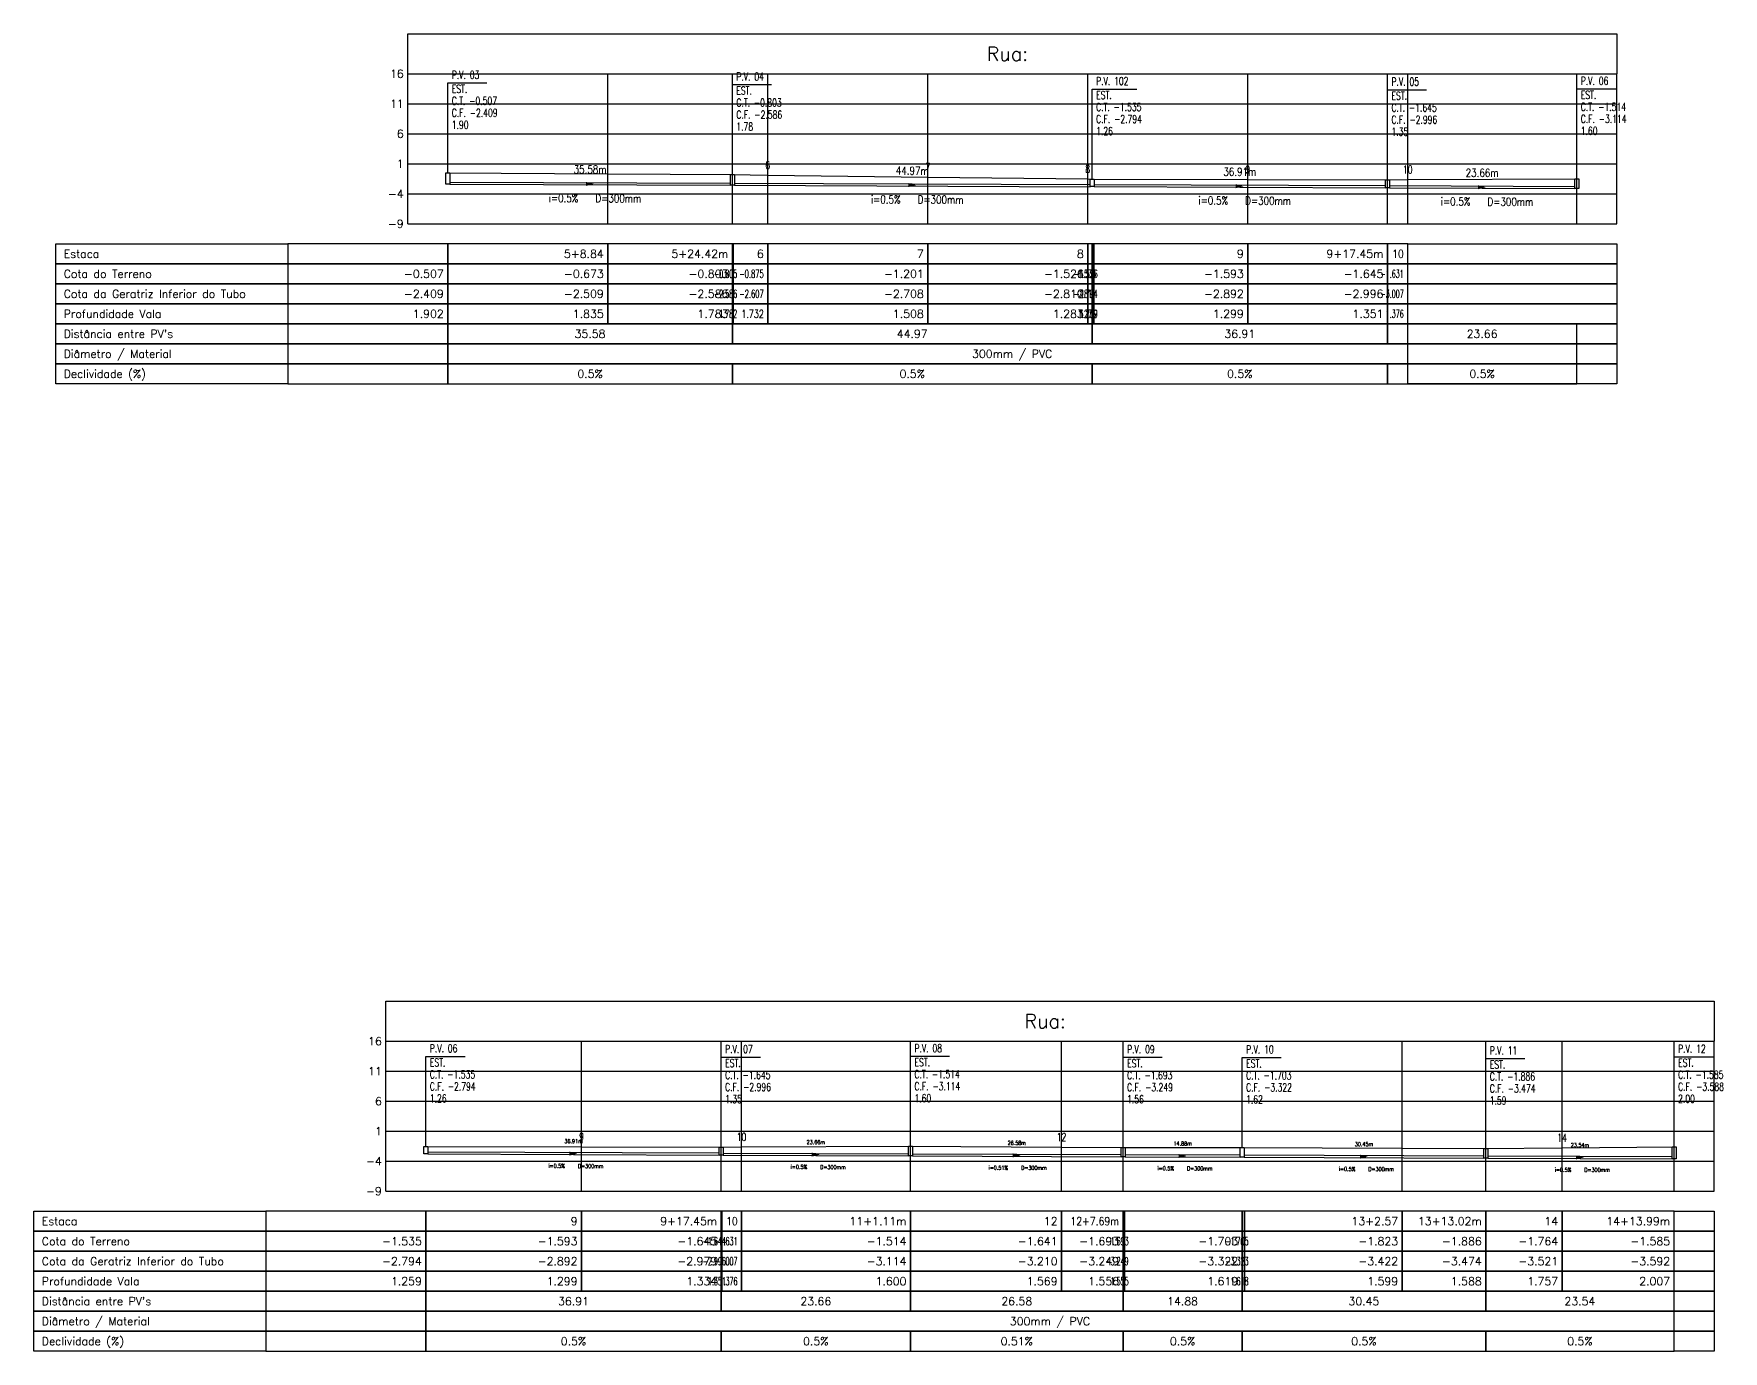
# Model space of a CAD drawing. Extents: x -44 to 14114764, y -20 to 289527804.
# Drawn here: x 359068.1 to 359279.3, y 7352870.8 to 7353035.4 of the extents above; entities that cross this region are included whole.
import ezdxf
from ezdxf.enums import TextEntityAlignment as Align

# ---------------------------------------------------------------- set-up
doc = ezdxf.new("R2010")
doc.units = 0
for name, color, linetype in [('PS_IND_COMPRIMENTO', 7, 'Continuous'), ('PS_IND_DIAMETRO', 7, 'Continuous'), ('PS_IND_FLUXO', 3, 'Continuous'), ('PS_IND_INCLINACAO', 7, 'Continuous'), ('PS_PERFIL_CAIXAS', 7, 'Continuous'), ('PS_PERFIL_COTA_LIN', 7, 'Continuous'), ('PS_PERFIL_COTA_TXT', 5, 'Continuous'), ('PS_PERFIL_GRADE', 8, 'Continuous'), ('PS_PERFIL_TERRENO', 3, 'Continuous'), ('PS_PERFIL_TITULOS', 5, 'Continuous'), ('PS_PERFIL_TUBO', 7, 'Continuous'), ('PS_PONTOS_IDENTIFICACAO_LIN', 7, 'Continuous'), ('PS_PONTOS_IDENTIFICACAO_TXT', 7, 'Continuous')]:
    doc.layers.add(name, color=color, linetype=linetype)
doc.styles.add('ROMANS', font='ROMANS.shx', dxfattribs={"height": 2})

# ---------------------------------------------------------------- blocks, each defined once
blk = doc.blocks.new('*U865')
at = {"layer": 'PS_PERFIL_GRADE', "linetype": 'Continuous'}
for p, q in [((0, 0), (0, 18.75)), ((0, 18.75), (151.11, 18.75)), ((25, 0), (25, 18.75)), ((40.58, 0), (40.58, 18.75)), ((40.58, 0), (40.58, 18.75)), ((45, 0), (45, 18.75)), ((65, 0), (65, 18.75)), ((85, 0), (85, 18.75)), ((105, 0), (105, 18.75)), ((122.45, 0), (122.45, 18.75)), ((122.45, 0), (122.45, 18.75)), ((125, 0), (125, 18.75)), ((146.11, 0), (146.11, 18.75)), ((151.11, 0), (151.11, 18.75)), ((0, 15), (151.11, 15)), ((0, 11.25), (151.11, 11.25)), ((0, 7.5), (151.11, 7.5)), ((0, 3.75), (151.11, 3.75)), ((0, 0), (151.11, 0))]:
    blk.add_line(p, q, dxfattribs=at)
blk.add_lwpolyline([(0, 18.75), (0, 23.75), (151.11, 23.75), (151.11, 18.75)], dxfattribs=at)
at = {"layer": 'PS_PERFIL_GRADE', "style": 'ROMANS'}
for s, p in [('16', (-0.5, 18.75)), ('11', (-0.5, 15)), ('6', (-0.5, 11.25)), ('1', (-0.5, 7.5)), ('-4', (-0.5, 3.75)), ('-9', (-0.5, 0))]:
    blk.add_text(s, height=1, dxfattribs=at).set_placement(p, align=Align.MIDDLE_RIGHT)
blk = doc.blocks.new('*U1165')
at = {"layer": 'PS_PERFIL_GRADE', "linetype": 'Continuous'}
for p, q in [((0, 0), (0, 18.75)), ((0, 18.75), (166.02, 18.75)), ((24.46, 0), (24.46, 18.75)), ((41.91, 0), (41.91, 18.75)), ((41.91, 0), (41.91, 18.75)), ((44.46, 0), (44.46, 18.75)), ((65.57, 0), (65.57, 18.75)), ((65.57, 0), (65.57, 18.75)), ((84.46, 0), (84.46, 18.75)), ((92.15, 0), (92.15, 18.75)), ((127.03, 0), (127.03, 18.75)), ((137.48, 0), (137.48, 18.75)), ((137.48, 0), (137.48, 18.75)), ((147.03, 0), (147.03, 18.75)), ((161.02, 0), (161.02, 18.75)), ((166.02, 0), (166.02, 18.75)), ((0, 15), (166.02, 15)), ((0, 11.25), (166.02, 11.25)), ((0, 7.5), (166.02, 7.5)), ((0, 3.75), (166.02, 3.75)), ((0, 0), (166.02, 0))]:
    blk.add_line(p, q, dxfattribs=at)
blk.add_lwpolyline([(0, 18.75), (0, 23.75), (166.02, 23.75), (166.02, 18.75)], dxfattribs=at)
at = {"layer": 'PS_PERFIL_GRADE', "style": 'ROMANS'}
for s, p in [('16', (-0.5, 18.75)), ('11', (-0.5, 15)), ('6', (-0.5, 11.25)), ('1', (-0.5, 7.5)), ('-4', (-0.5, 3.75)), ('-9', (-0.5, 0))]:
    blk.add_text(s, height=1, dxfattribs=at).set_placement(p, align=Align.MIDDLE_RIGHT)

msp = doc.modelspace()

# ---------------------------------------------------------------- linework, layer by layer
at = {"layer": 'PS_IND_FLUXO'}
for points in [[(359137.149, 7353016.68, 0.5, 0, 0), (359138.149, 7353016.676, 0, 0, 0)], [(359177.42, 7353016.529, 0.5, 0, 0), (359178.42, 7353016.525, 0, 0, 0)], [(359218.359, 7353016.388, 0.5, 0, 0), (359219.359, 7353016.384, 0, 0, 0)], [(359248.645, 7353016.262, 0.5, 0, 0), (359249.645, 7353016.258, 0, 0, 0)], [(359135.08, 7352895.484, 0.5, 0, 0), (359136.08, 7352895.48, 0, 0, 0)], [(359165.365, 7352895.358, 0.5, 0, 0), (359166.365, 7352895.354, 0, 0, 0)], [(359190.484, 7352895.263, 0.5, 0, 0), (359191.484, 7352895.259, 0, 0, 0)], [(359211.212, 7352895.185, 0.5, 0, 0), (359212.212, 7352895.181, 0, 0, 0)], [(359233.876, 7352895.101, 0.5, 0, 0), (359234.876, 7352895.097, 0, 0, 0)], [(359260.873, 7352894.999, 0.5, 0, 0), (359261.873, 7352894.996, 0, 0, 0)]]:
    msp.add_lwpolyline(points, format="xyseb", dxfattribs=at)
at = {"layer": 'PS_PERFIL_CAIXAS', "linetype": 'Continuous'}
for points in [[(359119.611, 7353018.058), (359120.111, 7353018.058), (359120.111, 7353016.632), (359119.611, 7353016.632)], [(359155.187, 7353017.836), (359155.687, 7353017.836), (359155.687, 7353016.499), (359155.187, 7353016.499)], [(359200.153, 7353017.287), (359200.653, 7353017.287), (359200.653, 7353016.343), (359200.153, 7353016.343)], [(359237.065, 7353017.205), (359237.565, 7353017.205), (359237.565, 7353016.192), (359237.065, 7353016.192)], [(359260.725, 7353017.303), (359261.225, 7353017.303), (359261.225, 7353016.103), (359260.725, 7353016.103)], [(359116.874, 7352896.383), (359117.374, 7352896.383), (359117.374, 7352895.439), (359116.874, 7352895.439)], [(359153.785, 7352896.301), (359154.285, 7352896.301), (359154.285, 7352895.288), (359153.785, 7352895.288)], [(359177.446, 7352896.399), (359177.946, 7352896.399), (359177.946, 7352895.199), (359177.446, 7352895.199)], [(359204.023, 7352896.265), (359204.523, 7352896.265), (359204.523, 7352895.098), (359204.023, 7352895.098)], [(359218.901, 7352896.257), (359219.401, 7352896.257), (359219.401, 7352895.043), (359218.901, 7352895.043)], [(359272.896, 7352896.346), (359273.396, 7352896.346), (359273.396, 7352894.844), (359272.896, 7352894.844)], [(359249.351, 7352896.12), (359249.851, 7352896.12), (359249.851, 7352894.929), (359249.351, 7352894.929)]]:
    msp.add_lwpolyline(points, close=True, dxfattribs=at)
at = {"layer": 'PS_PERFIL_COTA_LIN', "linetype": 'Continuous'}
for points in [[(359099.861, 7353009.189), (359099.861, 7353006.689), (359070.861, 7353006.689), (359070.861, 7353009.189)], [(359099.861, 7353009.189), (359099.861, 7353006.689), (359119.861, 7353006.689), (359119.861, 7353009.189)], [(359119.861, 7353009.189), (359119.861, 7353006.689), (359139.861, 7353006.689), (359139.861, 7353009.189)], [(359139.861, 7353009.189), (359139.861, 7353006.689), (359155.437, 7353006.689), (359155.437, 7353009.189)], [(359155.437, 7353009.189), (359155.437, 7353006.689), (359155.537, 7353006.689), (359155.537, 7353009.189)], [(359155.537, 7353009.189), (359155.537, 7353006.689), (359159.861, 7353006.689), (359159.861, 7353009.189)], [(359159.861, 7353009.189), (359159.861, 7353006.689), (359179.861, 7353006.689), (359179.861, 7353009.189)], [(359179.861, 7353009.189), (359179.861, 7353006.689), (359199.861, 7353006.689), (359199.861, 7353009.189)], [(359199.861, 7353009.189), (359199.861, 7353006.689), (359200.403, 7353006.689), (359200.403, 7353009.189)], [(359200.403, 7353009.189), (359200.403, 7353006.689), (359200.603, 7353006.689), (359200.603, 7353009.189)], [(359200.603, 7353009.189), (359200.603, 7353006.689), (359219.861, 7353006.689), (359219.861, 7353009.189)], [(359219.861, 7353009.189), (359219.861, 7353006.689), (359237.315, 7353006.689), (359237.315, 7353009.189)], [(359237.315, 7353009.189), (359237.315, 7353006.689), (359239.861, 7353006.689), (359239.861, 7353009.189)], [(359265.975, 7353009.189), (359265.975, 7353006.689), (359239.861, 7353006.689), (359239.861, 7353009.189)], [(359099.861, 7353006.689), (359099.861, 7353004.189), (359070.861, 7353004.189), (359070.861, 7353006.689)], [(359099.861, 7353006.689), (359099.861, 7353004.189), (359119.861, 7353004.189), (359119.861, 7353006.689)], [(359119.861, 7353006.689), (359119.861, 7353004.189), (359139.861, 7353004.189), (359139.861, 7353006.689)], [(359139.861, 7353006.689), (359139.861, 7353004.189), (359155.437, 7353004.189), (359155.437, 7353006.689)], [(359155.437, 7353006.689), (359155.437, 7353004.189), (359155.537, 7353004.189), (359155.537, 7353006.689)], [(359155.537, 7353006.689), (359155.537, 7353004.189), (359159.861, 7353004.189), (359159.861, 7353006.689)], [(359159.861, 7353006.689), (359159.861, 7353004.189), (359179.861, 7353004.189), (359179.861, 7353006.689)], [(359179.861, 7353006.689), (359179.861, 7353004.189), (359199.861, 7353004.189), (359199.861, 7353006.689)], [(359199.861, 7353006.689), (359199.861, 7353004.189), (359200.403, 7353004.189), (359200.403, 7353006.689)], [(359200.403, 7353006.689), (359200.403, 7353004.189), (359200.603, 7353004.189), (359200.603, 7353006.689)], [(359200.603, 7353006.689), (359200.603, 7353004.189), (359219.861, 7353004.189), (359219.861, 7353006.689)], [(359219.861, 7353006.689), (359219.861, 7353004.189), (359237.315, 7353004.189), (359237.315, 7353006.689)], [(359237.315, 7353006.689), (359237.315, 7353004.189), (359239.861, 7353004.189), (359239.861, 7353006.689)], [(359265.975, 7353006.689), (359265.975, 7353004.189), (359239.861, 7353004.189), (359239.861, 7353006.689)], [(359099.861, 7353004.189), (359099.861, 7353001.689), (359070.861, 7353001.689), (359070.861, 7353004.189)], [(359099.861, 7353004.189), (359099.861, 7353001.689), (359119.861, 7353001.689), (359119.861, 7353004.189)], [(359119.861, 7353004.189), (359119.861, 7353001.689), (359139.861, 7353001.689), (359139.861, 7353004.189)], [(359139.861, 7353004.189), (359139.861, 7353001.689), (359155.437, 7353001.689), (359155.437, 7353004.189)], [(359155.437, 7353004.189), (359155.437, 7353001.689), (359155.537, 7353001.689), (359155.537, 7353004.189)], [(359155.537, 7353004.189), (359155.537, 7353001.689), (359159.861, 7353001.689), (359159.861, 7353004.189)], [(359159.861, 7353004.189), (359159.861, 7353001.689), (359179.861, 7353001.689), (359179.861, 7353004.189)], [(359179.861, 7353004.189), (359179.861, 7353001.689), (359199.861, 7353001.689), (359199.861, 7353004.189)], [(359199.861, 7353004.189), (359199.861, 7353001.689), (359200.403, 7353001.689), (359200.403, 7353004.189)], [(359200.403, 7353004.189), (359200.403, 7353001.689), (359200.603, 7353001.689), (359200.603, 7353004.189)], [(359200.603, 7353004.189), (359200.603, 7353001.689), (359219.861, 7353001.689), (359219.861, 7353004.189)], [(359219.861, 7353004.189), (359219.861, 7353001.689), (359237.315, 7353001.689), (359237.315, 7353004.189)], [(359237.315, 7353004.189), (359237.315, 7353001.689), (359239.861, 7353001.689), (359239.861, 7353004.189)], [(359265.975, 7353004.189), (359265.975, 7353001.689), (359239.861, 7353001.689), (359239.861, 7353004.189)], [(359099.861, 7353001.689), (359099.861, 7352999.189), (359070.861, 7352999.189), (359070.861, 7353001.689)], [(359099.861, 7353001.689), (359099.861, 7352999.189), (359119.861, 7352999.189), (359119.861, 7353001.689)], [(359119.861, 7353001.689), (359119.861, 7352999.189), (359139.861, 7352999.189), (359139.861, 7353001.689)], [(359139.861, 7353001.689), (359139.861, 7352999.189), (359155.437, 7352999.189), (359155.437, 7353001.689)], [(359155.437, 7353001.689), (359155.437, 7352999.189), (359155.537, 7352999.189), (359155.537, 7353001.689)], [(359155.537, 7353001.689), (359155.537, 7352999.189), (359159.861, 7352999.189), (359159.861, 7353001.689)], [(359159.861, 7353001.689), (359159.861, 7352999.189), (359179.861, 7352999.189), (359179.861, 7353001.689)], [(359179.861, 7353001.689), (359179.861, 7352999.189), (359199.861, 7352999.189), (359199.861, 7353001.689)], [(359199.861, 7353001.689), (359199.861, 7352999.189), (359200.403, 7352999.189), (359200.403, 7353001.689)], [(359200.403, 7353001.689), (359200.403, 7352999.189), (359200.603, 7352999.189), (359200.603, 7353001.689)], [(359200.603, 7353001.689), (359200.603, 7352999.189), (359219.861, 7352999.189), (359219.861, 7353001.689)], [(359219.861, 7353001.689), (359219.861, 7352999.189), (359237.315, 7352999.189), (359237.315, 7353001.689)], [(359237.315, 7353001.689), (359237.315, 7352999.189), (359239.861, 7352999.189), (359239.861, 7353001.689)], [(359265.975, 7353001.689), (359265.975, 7352999.189), (359239.861, 7352999.189), (359239.861, 7353001.689)], [(359099.861, 7352999.189), (359099.861, 7352996.689), (359070.861, 7352996.689), (359070.861, 7352999.189)], [(359099.861, 7352999.189), (359099.861, 7352996.689), (359119.861, 7352996.689), (359119.861, 7352999.189)], [(359119.861, 7352999.189), (359119.861, 7352996.689), (359155.437, 7352996.689), (359155.437, 7352999.189)], [(359155.437, 7352999.189), (359155.437, 7352996.689), (359200.403, 7352996.689), (359200.403, 7352999.189)], [(359200.403, 7352999.189), (359200.403, 7352996.689), (359237.315, 7352996.689), (359237.315, 7352999.189)], [(359237.315, 7352999.189), (359237.315, 7352996.689), (359260.975, 7352996.689), (359260.975, 7352999.189)], [(359265.975, 7352999.189), (359265.975, 7352996.689), (359239.861, 7352996.689), (359239.861, 7352999.189)], [(359099.861, 7352996.689), (359099.861, 7352994.189), (359070.861, 7352994.189), (359070.861, 7352996.689)], [(359099.861, 7352996.689), (359099.861, 7352994.189), (359119.861, 7352994.189), (359119.861, 7352996.689)], [(359119.861, 7352996.689), (359119.861, 7352994.189), (359260.975, 7352994.189), (359260.975, 7352996.689)], [(359265.975, 7352996.689), (359265.975, 7352994.189), (359239.861, 7352994.189), (359239.861, 7352996.689)], [(359099.861, 7352994.189), (359099.861, 7352991.689), (359070.861, 7352991.689), (359070.861, 7352994.189)], [(359099.861, 7352994.189), (359099.861, 7352991.689), (359119.861, 7352991.689), (359119.861, 7352994.189)], [(359119.861, 7352994.189), (359119.861, 7352991.689), (359155.437, 7352991.689), (359155.437, 7352994.189)], [(359155.437, 7352994.189), (359155.437, 7352991.689), (359200.403, 7352991.689), (359200.403, 7352994.189)], [(359200.403, 7352994.189), (359200.403, 7352991.689), (359237.315, 7352991.689), (359237.315, 7352994.189)], [(359237.315, 7352994.189), (359237.315, 7352991.689), (359260.975, 7352991.689), (359260.975, 7352994.189)], [(359265.975, 7352994.189), (359265.975, 7352991.689), (359239.861, 7352991.689), (359239.861, 7352994.189)], [(359097.124, 7352888.285), (359097.124, 7352885.785), (359068.124, 7352885.785), (359068.124, 7352888.285)], [(359097.124, 7352888.285), (359097.124, 7352885.785), (359117.124, 7352885.785), (359117.124, 7352888.285)], [(359117.124, 7352888.285), (359117.124, 7352885.785), (359136.582, 7352885.785), (359136.582, 7352888.285)], [(359136.582, 7352888.285), (359136.582, 7352885.785), (359154.035, 7352885.785), (359154.035, 7352888.285)], [(359154.035, 7352888.285), (359154.035, 7352885.785), (359154.135, 7352885.785), (359154.135, 7352888.285)], [(359154.135, 7352888.285), (359154.135, 7352885.785), (359156.582, 7352885.785), (359156.582, 7352888.285)], [(359156.582, 7352888.285), (359156.582, 7352885.785), (359177.696, 7352885.785), (359177.696, 7352888.285)], [(359177.696, 7352888.285), (359177.696, 7352885.785), (359196.582, 7352885.785), (359196.582, 7352888.285)], [(359196.582, 7352888.285), (359196.582, 7352885.785), (359204.273, 7352885.785), (359204.273, 7352888.285)], [(359204.273, 7352888.285), (359204.273, 7352885.785), (359204.473, 7352885.785), (359204.473, 7352888.285)], [(359204.473, 7352888.285), (359204.473, 7352885.785), (359219.151, 7352885.785), (359219.151, 7352888.285)], [(359219.151, 7352888.285), (359219.151, 7352885.785), (359219.451, 7352885.785), (359219.451, 7352888.285)], [(359219.451, 7352888.285), (359219.451, 7352885.785), (359239.151, 7352885.785), (359239.151, 7352888.285)], [(359239.151, 7352888.285), (359239.151, 7352885.785), (359249.601, 7352885.785), (359249.601, 7352888.285)], [(359249.601, 7352888.285), (359249.601, 7352885.785), (359259.151, 7352885.785), (359259.151, 7352888.285)], [(359259.151, 7352888.285), (359259.151, 7352885.785), (359273.146, 7352885.785), (359273.146, 7352888.285)], [(359278.146, 7352888.285), (359278.146, 7352885.785), (359273.146, 7352885.785), (359273.146, 7352888.285)], [(359097.124, 7352885.785), (359097.124, 7352883.285), (359068.124, 7352883.285), (359068.124, 7352885.785)], [(359097.124, 7352885.785), (359097.124, 7352883.285), (359117.124, 7352883.285), (359117.124, 7352885.785)], [(359117.124, 7352885.785), (359117.124, 7352883.285), (359136.582, 7352883.285), (359136.582, 7352885.785)], [(359136.582, 7352885.785), (359136.582, 7352883.285), (359154.035, 7352883.285), (359154.035, 7352885.785)], [(359154.035, 7352885.785), (359154.035, 7352883.285), (359154.135, 7352883.285), (359154.135, 7352885.785)], [(359154.135, 7352885.785), (359154.135, 7352883.285), (359156.582, 7352883.285), (359156.582, 7352885.785)], [(359156.582, 7352885.785), (359156.582, 7352883.285), (359177.696, 7352883.285), (359177.696, 7352885.785)], [(359177.696, 7352885.785), (359177.696, 7352883.285), (359196.582, 7352883.285), (359196.582, 7352885.785)], [(359196.582, 7352885.785), (359196.582, 7352883.285), (359204.273, 7352883.285), (359204.273, 7352885.785)], [(359204.273, 7352885.785), (359204.273, 7352883.285), (359204.473, 7352883.285), (359204.473, 7352885.785)], [(359204.473, 7352885.785), (359204.473, 7352883.285), (359219.151, 7352883.285), (359219.151, 7352885.785)], [(359219.151, 7352885.785), (359219.151, 7352883.285), (359219.451, 7352883.285), (359219.451, 7352885.785)], [(359219.451, 7352885.785), (359219.451, 7352883.285), (359239.151, 7352883.285), (359239.151, 7352885.785)], [(359239.151, 7352885.785), (359239.151, 7352883.285), (359249.601, 7352883.285), (359249.601, 7352885.785)], [(359249.601, 7352885.785), (359249.601, 7352883.285), (359259.151, 7352883.285), (359259.151, 7352885.785)], [(359259.151, 7352885.785), (359259.151, 7352883.285), (359273.146, 7352883.285), (359273.146, 7352885.785)], [(359278.146, 7352885.785), (359278.146, 7352883.285), (359273.146, 7352883.285), (359273.146, 7352885.785)], [(359097.124, 7352883.285), (359097.124, 7352880.785), (359068.124, 7352880.785), (359068.124, 7352883.285)], [(359097.124, 7352883.285), (359097.124, 7352880.785), (359117.124, 7352880.785), (359117.124, 7352883.285)], [(359117.124, 7352883.285), (359117.124, 7352880.785), (359136.582, 7352880.785), (359136.582, 7352883.285)], [(359136.582, 7352883.285), (359136.582, 7352880.785), (359154.035, 7352880.785), (359154.035, 7352883.285)], [(359154.035, 7352883.285), (359154.035, 7352880.785), (359154.135, 7352880.785), (359154.135, 7352883.285)], [(359154.135, 7352883.285), (359154.135, 7352880.785), (359156.582, 7352880.785), (359156.582, 7352883.285)], [(359156.582, 7352883.285), (359156.582, 7352880.785), (359177.696, 7352880.785), (359177.696, 7352883.285)], [(359177.696, 7352883.285), (359177.696, 7352880.785), (359196.582, 7352880.785), (359196.582, 7352883.285)], [(359196.582, 7352883.285), (359196.582, 7352880.785), (359204.273, 7352880.785), (359204.273, 7352883.285)], [(359204.273, 7352883.285), (359204.273, 7352880.785), (359204.473, 7352880.785), (359204.473, 7352883.285)], [(359204.473, 7352883.285), (359204.473, 7352880.785), (359219.151, 7352880.785), (359219.151, 7352883.285)], [(359219.151, 7352883.285), (359219.151, 7352880.785), (359219.451, 7352880.785), (359219.451, 7352883.285)], [(359219.451, 7352883.285), (359219.451, 7352880.785), (359239.151, 7352880.785), (359239.151, 7352883.285)], [(359239.151, 7352883.285), (359239.151, 7352880.785), (359249.601, 7352880.785), (359249.601, 7352883.285)], [(359249.601, 7352883.285), (359249.601, 7352880.785), (359259.151, 7352880.785), (359259.151, 7352883.285)], [(359259.151, 7352883.285), (359259.151, 7352880.785), (359273.146, 7352880.785), (359273.146, 7352883.285)], [(359278.146, 7352883.285), (359278.146, 7352880.785), (359273.146, 7352880.785), (359273.146, 7352883.285)], [(359097.124, 7352880.785), (359097.124, 7352878.285), (359068.124, 7352878.285), (359068.124, 7352880.785)], [(359097.124, 7352880.785), (359097.124, 7352878.285), (359117.124, 7352878.285), (359117.124, 7352880.785)], [(359117.124, 7352880.785), (359117.124, 7352878.285), (359136.582, 7352878.285), (359136.582, 7352880.785)], [(359136.582, 7352880.785), (359136.582, 7352878.285), (359154.035, 7352878.285), (359154.035, 7352880.785)], [(359154.035, 7352880.785), (359154.035, 7352878.285), (359154.135, 7352878.285), (359154.135, 7352880.785)], [(359154.135, 7352880.785), (359154.135, 7352878.285), (359156.582, 7352878.285), (359156.582, 7352880.785)], [(359156.582, 7352880.785), (359156.582, 7352878.285), (359177.696, 7352878.285), (359177.696, 7352880.785)], [(359177.696, 7352880.785), (359177.696, 7352878.285), (359196.582, 7352878.285), (359196.582, 7352880.785)], [(359196.582, 7352880.785), (359196.582, 7352878.285), (359204.273, 7352878.285), (359204.273, 7352880.785)], [(359204.273, 7352880.785), (359204.273, 7352878.285), (359204.473, 7352878.285), (359204.473, 7352880.785)], [(359204.473, 7352880.785), (359204.473, 7352878.285), (359219.151, 7352878.285), (359219.151, 7352880.785)], [(359219.151, 7352880.785), (359219.151, 7352878.285), (359219.451, 7352878.285), (359219.451, 7352880.785)], [(359219.451, 7352880.785), (359219.451, 7352878.285), (359239.151, 7352878.285), (359239.151, 7352880.785)], [(359239.151, 7352880.785), (359239.151, 7352878.285), (359249.601, 7352878.285), (359249.601, 7352880.785)], [(359249.601, 7352880.785), (359249.601, 7352878.285), (359259.151, 7352878.285), (359259.151, 7352880.785)], [(359259.151, 7352880.785), (359259.151, 7352878.285), (359273.146, 7352878.285), (359273.146, 7352880.785)], [(359278.146, 7352880.785), (359278.146, 7352878.285), (359273.146, 7352878.285), (359273.146, 7352880.785)], [(359097.124, 7352878.285), (359097.124, 7352875.785), (359068.124, 7352875.785), (359068.124, 7352878.285)], [(359097.124, 7352878.285), (359097.124, 7352875.785), (359117.124, 7352875.785), (359117.124, 7352878.285)], [(359117.124, 7352878.285), (359117.124, 7352875.785), (359154.035, 7352875.785), (359154.035, 7352878.285)], [(359154.035, 7352878.285), (359154.035, 7352875.785), (359177.696, 7352875.785), (359177.696, 7352878.285)], [(359177.696, 7352878.285), (359177.696, 7352875.785), (359204.273, 7352875.785), (359204.273, 7352878.285)], [(359204.273, 7352878.285), (359204.273, 7352875.785), (359219.151, 7352875.785), (359219.151, 7352878.285)], [(359219.151, 7352878.285), (359219.151, 7352875.785), (359249.601, 7352875.785), (359249.601, 7352878.285)], [(359249.601, 7352878.285), (359249.601, 7352875.785), (359273.146, 7352875.785), (359273.146, 7352878.285)], [(359278.146, 7352878.285), (359278.146, 7352875.785), (359273.146, 7352875.785), (359273.146, 7352878.285)], [(359097.124, 7352875.785), (359097.124, 7352873.285), (359068.124, 7352873.285), (359068.124, 7352875.785)], [(359097.124, 7352875.785), (359097.124, 7352873.285), (359117.124, 7352873.285), (359117.124, 7352875.785)], [(359117.124, 7352875.785), (359117.124, 7352873.285), (359273.146, 7352873.285), (359273.146, 7352875.785)], [(359278.146, 7352875.785), (359278.146, 7352873.285), (359273.146, 7352873.285), (359273.146, 7352875.785)], [(359097.124, 7352873.285), (359097.124, 7352870.785), (359068.124, 7352870.785), (359068.124, 7352873.285)], [(359097.124, 7352873.285), (359097.124, 7352870.785), (359117.124, 7352870.785), (359117.124, 7352873.285)], [(359117.124, 7352873.285), (359117.124, 7352870.785), (359154.035, 7352870.785), (359154.035, 7352873.285)], [(359154.035, 7352873.285), (359154.035, 7352870.785), (359177.696, 7352870.785), (359177.696, 7352873.285)], [(359177.696, 7352873.285), (359177.696, 7352870.785), (359204.273, 7352870.785), (359204.273, 7352873.285)], [(359204.273, 7352873.285), (359204.273, 7352870.785), (359219.151, 7352870.785), (359219.151, 7352873.285)], [(359219.151, 7352873.285), (359219.151, 7352870.785), (359249.601, 7352870.785), (359249.601, 7352873.285)], [(359249.601, 7352873.285), (359249.601, 7352870.785), (359273.146, 7352870.785), (359273.146, 7352873.285)], [(359278.146, 7352873.285), (359278.146, 7352870.785), (359273.146, 7352870.785), (359273.146, 7352873.285)]]:
    msp.add_lwpolyline(points, close=True, dxfattribs=at)
for points in [[(359119.861, 7352999.189), (359139.861, 7352999.189)], [(359139.861, 7352999.189), (359155.437, 7352999.189)], [(359155.537, 7352999.189), (359159.861, 7352999.189)], [(359159.861, 7352999.189), (359179.861, 7352999.189)], [(359179.861, 7352999.189), (359199.861, 7352999.189)], [(359199.861, 7352999.189), (359200.403, 7352999.189)], [(359200.603, 7352999.189), (359219.861, 7352999.189)], [(359237.315, 7352999.189), (359239.861, 7352999.189)], [(359099.861, 7352996.689), (359119.861, 7352996.689)], [(359119.861, 7352996.689), (359139.861, 7352996.689)], [(359119.861, 7352996.689), (359139.861, 7352996.689)], [(359139.861, 7352996.689), (359155.437, 7352996.689)], [(359139.861, 7352996.689), (359155.437, 7352996.689)], [(359155.437, 7352996.689), (359155.537, 7352996.689)], [(359155.537, 7352996.689), (359159.861, 7352996.689)], [(359155.537, 7352996.689), (359159.861, 7352996.689)], [(359159.861, 7352996.689), (359179.861, 7352996.689)], [(359159.861, 7352996.689), (359179.861, 7352996.689)], [(359179.861, 7352996.689), (359199.861, 7352996.689)], [(359179.861, 7352996.689), (359199.861, 7352996.689)], [(359199.861, 7352996.689), (359200.403, 7352996.689)], [(359199.861, 7352996.689), (359200.403, 7352996.689)], [(359200.403, 7352996.689), (359200.603, 7352996.689)], [(359200.603, 7352996.689), (359219.861, 7352996.689)], [(359200.603, 7352996.689), (359219.861, 7352996.689)], [(359237.315, 7352996.689), (359239.861, 7352996.689)], [(359237.315, 7352996.689), (359239.861, 7352996.689)], [(359099.861, 7352994.189), (359119.861, 7352994.189)], [(359119.861, 7352994.189), (359139.861, 7352994.189)], [(359119.861, 7352994.189), (359139.861, 7352994.189)], [(359139.861, 7352994.189), (359155.437, 7352994.189)], [(359139.861, 7352994.189), (359155.437, 7352994.189)], [(359155.437, 7352994.189), (359155.537, 7352994.189)], [(359155.537, 7352994.189), (359159.861, 7352994.189)], [(359155.537, 7352994.189), (359159.861, 7352994.189)], [(359159.861, 7352994.189), (359179.861, 7352994.189)], [(359159.861, 7352994.189), (359179.861, 7352994.189)], [(359179.861, 7352994.189), (359199.861, 7352994.189)], [(359179.861, 7352994.189), (359199.861, 7352994.189)], [(359199.861, 7352994.189), (359200.403, 7352994.189)], [(359199.861, 7352994.189), (359200.403, 7352994.189)], [(359200.403, 7352994.189), (359200.603, 7352994.189)], [(359200.603, 7352994.189), (359219.861, 7352994.189)], [(359200.603, 7352994.189), (359219.861, 7352994.189)], [(359237.315, 7352994.189), (359239.861, 7352994.189)], [(359237.315, 7352994.189), (359239.861, 7352994.189)], [(359119.861, 7352991.689), (359139.861, 7352991.689)], [(359139.861, 7352991.689), (359155.437, 7352991.689)], [(359155.537, 7352991.689), (359159.861, 7352991.689)], [(359159.861, 7352991.689), (359179.861, 7352991.689)], [(359179.861, 7352991.689), (359199.861, 7352991.689)], [(359199.861, 7352991.689), (359200.403, 7352991.689)], [(359200.603, 7352991.689), (359219.861, 7352991.689)], [(359237.315, 7352991.689), (359239.861, 7352991.689)], [(359117.124, 7352878.285), (359136.582, 7352878.285)], [(359136.582, 7352878.285), (359154.035, 7352878.285)], [(359154.135, 7352878.285), (359156.582, 7352878.285)], [(359177.696, 7352878.285), (359196.582, 7352878.285)], [(359196.582, 7352878.285), (359204.273, 7352878.285)], [(359204.473, 7352878.285), (359219.151, 7352878.285)], [(359219.451, 7352878.285), (359239.151, 7352878.285)], [(359249.601, 7352878.285), (359259.151, 7352878.285)], [(359259.151, 7352878.285), (359273.146, 7352878.285)], [(359097.124, 7352875.785), (359117.124, 7352875.785)], [(359117.124, 7352875.785), (359136.582, 7352875.785)], [(359117.124, 7352875.785), (359136.582, 7352875.785)], [(359136.582, 7352875.785), (359154.035, 7352875.785)], [(359136.582, 7352875.785), (359154.035, 7352875.785)], [(359154.035, 7352875.785), (359154.135, 7352875.785)], [(359154.135, 7352875.785), (359156.582, 7352875.785)], [(359154.135, 7352875.785), (359156.582, 7352875.785)], [(359156.582, 7352875.785), (359177.696, 7352875.785)], [(359177.696, 7352875.785), (359196.582, 7352875.785)], [(359177.696, 7352875.785), (359196.582, 7352875.785)], [(359196.582, 7352875.785), (359204.273, 7352875.785)], [(359196.582, 7352875.785), (359204.273, 7352875.785)], [(359204.273, 7352875.785), (359204.473, 7352875.785)], [(359204.473, 7352875.785), (359219.151, 7352875.785)], [(359204.473, 7352875.785), (359219.151, 7352875.785)], [(359219.151, 7352875.785), (359219.451, 7352875.785)], [(359219.451, 7352875.785), (359239.151, 7352875.785)], [(359219.451, 7352875.785), (359239.151, 7352875.785)], [(359249.601, 7352875.785), (359259.151, 7352875.785)], [(359249.601, 7352875.785), (359259.151, 7352875.785)], [(359259.151, 7352875.785), (359273.146, 7352875.785)], [(359259.151, 7352875.785), (359273.146, 7352875.785)], [(359097.124, 7352873.285), (359117.124, 7352873.285)], [(359117.124, 7352873.285), (359136.582, 7352873.285)], [(359117.124, 7352873.285), (359136.582, 7352873.285)], [(359136.582, 7352873.285), (359154.035, 7352873.285)], [(359136.582, 7352873.285), (359154.035, 7352873.285)], [(359154.035, 7352873.285), (359154.135, 7352873.285)], [(359154.135, 7352873.285), (359156.582, 7352873.285)], [(359154.135, 7352873.285), (359156.582, 7352873.285)], [(359156.582, 7352873.285), (359177.696, 7352873.285)], [(359177.696, 7352873.285), (359196.582, 7352873.285)], [(359177.696, 7352873.285), (359196.582, 7352873.285)], [(359196.582, 7352873.285), (359204.273, 7352873.285)], [(359196.582, 7352873.285), (359204.273, 7352873.285)], [(359204.273, 7352873.285), (359204.473, 7352873.285)], [(359204.473, 7352873.285), (359219.151, 7352873.285)], [(359204.473, 7352873.285), (359219.151, 7352873.285)], [(359219.151, 7352873.285), (359219.451, 7352873.285)], [(359219.451, 7352873.285), (359239.151, 7352873.285)], [(359219.451, 7352873.285), (359239.151, 7352873.285)], [(359249.601, 7352873.285), (359259.151, 7352873.285)], [(359249.601, 7352873.285), (359259.151, 7352873.285)], [(359259.151, 7352873.285), (359273.146, 7352873.285)], [(359259.151, 7352873.285), (359273.146, 7352873.285)], [(359117.124, 7352870.785), (359136.582, 7352870.785)], [(359136.582, 7352870.785), (359154.035, 7352870.785)], [(359154.135, 7352870.785), (359156.582, 7352870.785)], [(359177.696, 7352870.785), (359196.582, 7352870.785)], [(359196.582, 7352870.785), (359204.273, 7352870.785)], [(359204.473, 7352870.785), (359219.151, 7352870.785)], [(359219.451, 7352870.785), (359239.151, 7352870.785)], [(359249.601, 7352870.785), (359259.151, 7352870.785)], [(359259.151, 7352870.785), (359273.146, 7352870.785)]]:
    msp.add_lwpolyline(points, dxfattribs=at)
at = {"layer": 'PS_PERFIL_TERRENO', "linetype": 'Continuous'}
for points in [[(359119.861, 7353018.058), (359139.861, 7353017.934), (359139.861, 7353017.934), (359155.437, 7353017.836), (359155.437, 7353017.836), (359155.437, 7353017.836), (359155.437, 7353017.836), (359155.437, 7353017.836), (359159.861, 7353017.782), (359159.861, 7353017.782), (359179.861, 7353017.538), (359179.861, 7353017.538), (359199.861, 7353017.294), (359199.861, 7353017.294), (359200.403, 7353017.287), (359219.861, 7353017.244), (359219.861, 7353017.244), (359237.315, 7353017.205), (359237.315, 7353017.205), (359237.315, 7353017.205), (359237.315, 7353017.205), (359237.315, 7353017.205), (359239.861, 7353017.215), (359239.861, 7353017.215), (359260.975, 7353017.303), (359260.975, 7353017.303), (359260.975, 7353017.303)], [(359117.124, 7352896.383), (359136.582, 7352896.34), (359136.582, 7352896.34), (359154.035, 7352896.301), (359154.035, 7352896.301), (359154.035, 7352896.301), (359154.035, 7352896.301), (359154.035, 7352896.301), (359156.582, 7352896.311), (359156.582, 7352896.311), (359177.696, 7352896.399), (359177.696, 7352896.399), (359177.696, 7352896.399), (359177.696, 7352896.399), (359177.696, 7352896.399), (359196.582, 7352896.304), (359196.582, 7352896.304), (359204.273, 7352896.265), (359204.273, 7352896.265), (359204.273, 7352896.265), (359219.151, 7352896.257), (359239.151, 7352896.167), (359239.151, 7352896.167), (359249.601, 7352896.12), (359249.601, 7352896.12), (359249.601, 7352896.12), (359249.601, 7352896.12), (359249.601, 7352896.12), (359259.151, 7352896.212), (359259.151, 7352896.212), (359273.146, 7352896.346), (359273.146, 7352896.346), (359273.146, 7352896.346)]]:
    msp.add_lwpolyline(points, dxfattribs=at)
at = {"layer": 'PS_PERFIL_TUBO', "linetype": 'Continuous'}
for points in [[(359120.111, 7353016.632), (359155.187, 7353016.499), (359155.187, 7353016.724), (359120.111, 7353016.857)], [(359155.687, 7353016.499), (359200.153, 7353016.33), (359200.153, 7353016.555), (359155.687, 7353016.724)], [(359200.653, 7353016.343), (359237.065, 7353016.204), (359237.065, 7353016.429), (359200.653, 7353016.568)], [(359237.565, 7353016.192), (359260.725, 7353016.103), (359260.725, 7353016.328), (359237.565, 7353016.417)], [(359117.374, 7352895.439), (359153.785, 7352895.3), (359153.785, 7352895.525), (359117.374, 7352895.664)], [(359154.285, 7352895.288), (359177.446, 7352895.199), (359177.446, 7352895.424), (359154.285, 7352895.513)], [(359177.946, 7352895.199), (359204.023, 7352895.098), (359204.023, 7352895.323), (359177.946, 7352895.424)], [(359204.523, 7352895.098), (359218.901, 7352895.043), (359218.901, 7352895.268), (359204.523, 7352895.323)], [(359219.401, 7352895.043), (359249.351, 7352894.929), (359249.351, 7352895.154), (359219.401, 7352895.268)], [(359249.851, 7352894.929), (359272.896, 7352894.841), (359272.896, 7352895.066), (359249.851, 7352895.154)]]:
    msp.add_lwpolyline(points, close=True, dxfattribs=at)
at = {"layer": 'PS_PONTOS_IDENTIFICACAO_LIN', "linetype": 'Continuous'}
for points in [[(359119.861, 7353018.058), (359119.861, 7353029.308), (359124.761, 7353029.308)], [(359155.437, 7353017.836), (359155.437, 7353029.086), (359160.337, 7353029.086)], [(359200.403, 7353017.287), (359200.403, 7353028.537), (359206.003, 7353028.537)], [(359237.315, 7353017.205), (359237.315, 7353028.455), (359242.215, 7353028.455)], [(359260.975, 7353017.303), (359260.975, 7353028.553), (359265.875, 7353028.553)], [(359117.124, 7352896.383), (359117.124, 7352907.633), (359122.024, 7352907.633)], [(359154.035, 7352896.301), (359154.035, 7352907.551), (359158.935, 7352907.551)], [(359177.696, 7352896.399), (359177.696, 7352907.649), (359182.596, 7352907.649)], [(359204.273, 7352896.265), (359204.273, 7352907.515), (359209.173, 7352907.515)], [(359219.151, 7352896.257), (359219.151, 7352907.507), (359224.051, 7352907.507)], [(359249.601, 7352896.12), (359249.601, 7352907.37), (359254.501, 7352907.37)], [(359273.146, 7352896.346), (359273.146, 7352907.596), (359278.046, 7352907.596)]]:
    msp.add_lwpolyline(points, dxfattribs=at)

# ---------------------------------------------------------------- block references
at = {"layer": 'PS_PERFIL_GRADE'}
for name, p in [('*U865', (359114.861, 7353011.689)), ('*U1165', (359112.124, 7352890.785))]:
    msp.add_blockref(name, p, dxfattribs=at)

# ---------------------------------------------------------------- texts
at = {"layer": 'PS_IND_COMPRIMENTO', "style": 'ROMANS', "width": 0.8}
for s, height, rotation, p in [('35.58m', 1, 359.78242, (359137.656, 7353018.478)), ('44.97m', 1, 359.78275, (359177.927, 7353018.327)), ('36.91m', 1, 359.78191, (359218.866, 7353018.186)), ('23.66m', 1, 359.78051, (359249.152, 7353018.06)), ('36.91m', 0.5, 359.78191, (359135.585, 7352897.032)), ('23.66m', 0.5, 359.78051, (359165.871, 7352896.906)), ('26.58m', 0.5, 359.77804, (359190.99, 7352896.811)), ('14.88m', 0.5, 359.77973, (359211.718, 7352896.733)), ('30.45m', 0.5, 359.78292, (359234.382, 7352896.649)), ('23.54m', 0.5, 359.77921, (359261.379, 7352896.548))]:
    msp.add_text(s, height=height, rotation=rotation, dxfattribs=at).set_placement(p, align=Align.MIDDLE_CENTER)
at = {"layer": 'PS_IND_DIAMETRO', "style": 'ROMANS', "width": 0.8}
for height, rotation, p in [(1, 359.78242, (359141.192, 7353014.865)), (1, 359.78275, (359181.463, 7353014.714)), (1, 359.78191, (359222.402, 7353014.573)), (1, 359.78051, (359252.688, 7353014.446)), (0.5, 359.78191, (359137.724, 7352893.924)), (0.5, 359.78051, (359168.009, 7352893.798)), (0.5, 359.77804, (359193.128, 7352893.703)), (0.5, 359.77973, (359213.856, 7352893.625)), (0.5, 359.78292, (359236.52, 7352893.541)), (0.5, 359.77921, (359263.517, 7352893.439))]:
    msp.add_text('D=300mm', height=height, rotation=rotation, dxfattribs=at).set_placement(p, align=Align.MIDDLE_CENTER)
at = {"layer": 'PS_IND_INCLINACAO', "style": 'ROMANS', "width": 0.8}
for s, height, rotation, p in [('i=0.5%', 1, 359.78242, (359134.343, 7353014.891)), ('i=0.5%', 1, 359.78275, (359174.613, 7353014.74)), ('i=0.5%', 1, 359.78191, (359215.552, 7353014.599)), ('i=0.5%', 1, 359.78051, (359245.838, 7353014.473)), ('i=0.5%', 0.5, 359.78191, (359133.474, 7352893.94)), ('i=0.5%', 0.5, 359.78051, (359163.76, 7352893.814)), ('i=0.51%', 0.5, 359.77804, (359188.678, 7352893.72)), ('i=0.5%', 0.5, 359.77973, (359209.606, 7352893.641)), ('i=0.5%', 0.5, 359.78292, (359232.27, 7352893.557)), ('i=0.5%', 0.5, 359.77921, (359259.267, 7352893.456))]:
    msp.add_text(s, height=height, rotation=rotation, dxfattribs=at).set_placement(p, align=Align.MIDDLE_CENTER)
at = {"layer": 'PS_PERFIL_COTA_TXT', "style": 'ROMANS'}
for s, p in [('Estaca', (359071.861, 7353007.939)), ('Cota do Terreno', (359071.861, 7353005.439)), ('Cota da Geratriz Inferior do Tubo', (359071.861, 7353002.939)), ('Profundidade Vala', (359071.861, 7353000.439)), ("Distância entre PV's", (359071.861, 7352997.939)), ('Diâmetro / Material', (359071.861, 7352995.439)), ('Declividade (%)', (359071.861, 7352992.939)), ('Estaca', (359069.124, 7352887.035)), ('Cota do Terreno', (359069.124, 7352884.535)), ('Cota da Geratriz Inferior do Tubo', (359069.124, 7352882.035)), ('Profundidade Vala', (359069.124, 7352879.535)), ("Distância entre PV's", (359069.124, 7352877.035)), ('Diâmetro / Material', (359069.124, 7352874.535)), ('Declividade (%)', (359069.124, 7352872.035))]:
    msp.add_text(s, height=1, dxfattribs=at).set_placement(p, align=Align.MIDDLE_LEFT)
for s, p in [('5+8.84', (359139.361, 7353007.939)), ('5+24.42m', (359154.937, 7353007.939)), ('6', (359159.361, 7353007.939)), ('7', (359179.361, 7353007.939)), ('8', (359199.361, 7353007.939)), ('9', (359219.361, 7353007.939)), ('9+17.45m', (359236.815, 7353007.939)), ('-0.507', (359119.361, 7353005.439)), ('-0.673', (359139.361, 7353005.439)), ('-0.803', (359154.937, 7353005.439)), ('-1.201', (359179.361, 7353005.439)), ('-1.526', (359199.361, 7353005.439)), ('-1.593', (359219.361, 7353005.439)), ('-1.645', (359236.815, 7353005.439)), ('-2.409', (359119.361, 7353002.939)), ('-2.509', (359139.361, 7353002.939)), ('-2.586', (359154.937, 7353002.939)), ('-2.708', (359179.361, 7353002.939)), ('-2.810', (359199.361, 7353002.939)), ('-2.892', (359219.361, 7353002.939)), ('-2.996', (359236.815, 7353002.939)), ('1.902', (359119.361, 7353000.439)), ('1.835', (359139.361, 7353000.439)), ('1.783', (359154.937, 7353000.439)), ('1.508', (359179.361, 7353000.439)), ('1.283', (359199.361, 7353000.439)), ('1.299', (359219.361, 7353000.439)), ('1.351', (359236.815, 7353000.439)), ('9', (359136.082, 7352887.035)), ('9+17.45m', (359153.535, 7352887.035)), ('11+1.11m', (359177.196, 7352887.035)), ('12', (359196.082, 7352887.035)), ('13+2.57', (359238.651, 7352887.035)), ('13+13.02m', (359249.101, 7352887.035)), ('14', (359258.651, 7352887.035)), ('14+13.99m', (359272.646, 7352887.035)), ('-1.535', (359116.624, 7352884.535)), ('-1.593', (359136.082, 7352884.535)), ('-1.645', (359153.535, 7352884.535)), ('-1.514', (359177.196, 7352884.535)), ('-1.641', (359196.082, 7352884.535)), ('-1.693', (359203.773, 7352884.535)), ('-1.703', (359218.651, 7352884.535)), ('-1.823', (359238.651, 7352884.535)), ('-1.886', (359249.101, 7352884.535)), ('-1.764', (359258.651, 7352884.535)), ('-1.585', (359272.646, 7352884.535)), ('-2.794', (359116.624, 7352882.035)), ('-2.892', (359136.082, 7352882.035)), ('-2.979', (359153.535, 7352882.035)), ('-3.114', (359177.196, 7352882.035)), ('-3.210', (359196.082, 7352882.035)), ('-3.249', (359203.773, 7352882.035)), ('-3.322', (359218.651, 7352882.035)), ('-3.422', (359238.651, 7352882.035)), ('-3.474', (359249.101, 7352882.035)), ('-3.521', (359258.651, 7352882.035)), ('-3.592', (359272.646, 7352882.035)), ('1.259', (359116.624, 7352879.535)), ('1.299', (359136.082, 7352879.535)), ('1.334', (359153.535, 7352879.535)), ('1.600', (359177.196, 7352879.535)), ('1.569', (359196.082, 7352879.535)), ('1.556', (359203.773, 7352879.535)), ('1.619', (359218.651, 7352879.535)), ('1.599', (359238.651, 7352879.535)), ('1.588', (359249.101, 7352879.535)), ('1.757', (359258.651, 7352879.535)), ('2.007', (359272.646, 7352879.535))]:
    msp.add_text(s, height=1, dxfattribs=at).set_placement(p, align=Align.MIDDLE_RIGHT)
for s, width, p in [('10', 0.848966, (359239.361, 7353007.939)), ('-0.805', 0.5, (359156.037, 7353005.439)), ('-0.875', 0.617731, (359159.361, 7353005.439)), ('-1.535', 0.5, (359200.903, 7353005.439)), ('-1.536', 0.5, (359201.103, 7353005.439)), ('-1.631', 0.5, (359239.361, 7353005.439)), ('-2.586', 0.5, (359156.037, 7353002.939)), ('-2.607', 0.617731, (359159.361, 7353002.939)), ('-2.811', 0.5, (359200.903, 7353002.939)), ('-2.794', 0.5, (359201.103, 7353002.939)), ('-3.007', 0.5, (359239.361, 7353002.939)), ('1.782', 0.5, (359156.037, 7353000.439)), ('1.732', 0.720686, (359159.361, 7353000.439)), ('1.276', 0.5, (359200.903, 7353000.439)), ('1.259', 0.5, (359201.103, 7353000.439)), ('1.376', 0.5, (359239.361, 7353000.439)), ('10', 0.815633, (359156.082, 7352887.035)), ('12+7.69m', 0.854535, (359203.773, 7352887.035)), ('-1.644', 0.5, (359154.635, 7352884.535)), ('-1.631', 0.5, (359156.082, 7352884.535)), ('-1.693', 0.5, (359204.973, 7352884.535)), ('-1.705', 0.5, (359219.951, 7352884.535)), ('-2.996', 0.5, (359154.635, 7352882.035)), ('-3.007', 0.5, (359156.082, 7352882.035)), ('-3.249', 0.5, (359204.973, 7352882.035)), ('-3.323', 0.5, (359219.951, 7352882.035)), ('1.351', 0.5, (359154.635, 7352879.535)), ('1.376', 0.5, (359156.082, 7352879.535)), ('1.555', 0.5, (359204.973, 7352879.535)), ('1.618', 0.5, (359219.951, 7352879.535))]:
    msp.add_text(s, height=1, dxfattribs=dict(at, width=width)).set_placement(p, align=Align.MIDDLE_RIGHT)
for s, p in [('35.58', (359137.649, 7352997.939)), ('44.97', (359177.92, 7352997.939)), ('36.91', (359218.859, 7352997.939)), ('23.66', (359249.145, 7352997.939)), ('300mm / PVC', (359190.418, 7352995.439)), ('0.5%', (359137.649, 7352992.939)), ('0.5%', (359177.92, 7352992.939)), ('0.5%', (359218.859, 7352992.939)), ('0.5%', (359249.145, 7352992.939)), ('36.91', (359135.58, 7352877.035)), ('23.66', (359165.865, 7352877.035)), ('26.58', (359190.984, 7352877.035)), ('14.88', (359211.712, 7352877.035)), ('30.45', (359234.376, 7352877.035)), ('23.54', (359261.373, 7352877.035)), ('300mm / PVC', (359195.135, 7352874.535)), ('0.5%', (359135.58, 7352872.035)), ('0.5%', (359165.865, 7352872.035)), ('0.51%', (359190.984, 7352872.035)), ('0.5%', (359211.712, 7352872.035)), ('0.5%', (359234.376, 7352872.035)), ('0.5%', (359261.373, 7352872.035))]:
    msp.add_text(s, height=1, dxfattribs=at).set_placement(p, align=Align.MIDDLE_CENTER)
at = {"layer": 'PS_PERFIL_TITULOS', "style": 'ROMANS'}
for p in [(359190.418, 7353032.939), (359195.135, 7352912.035)]:
    msp.add_text('Rua: ', height=1.75, dxfattribs=at).set_placement(p, align=Align.MIDDLE_CENTER)
at = {"layer": 'PS_PONTOS_IDENTIFICACAO_TXT', "style": 'ROMANS', "width": 0.7}
for s, p in [('P.V. 03', (359120.361, 7353029.808)), ('P.V. 04', (359155.937, 7353029.586)), ('P.V. 102', (359200.903, 7353029.037)), ('P.V. 05', (359237.815, 7353028.955)), ('P.V. 06', (359261.475, 7353029.053)), ('C.T. -0.507', (359120.361, 7353026.558)), ('EST. ', (359120.361, 7353028.058)), ('C.T. -0.803', (359155.937, 7353026.336)), ('EST. ', (359155.937, 7353027.836)), ('EST. ', (359200.903, 7353027.287)), ('EST. ', (359237.815, 7353027.205)), ('EST. ', (359261.475, 7353027.303)), ('C.F. -2.409', (359120.361, 7353025.058)), ('C.F. -2.586', (359155.937, 7353024.836)), ('C.T. -1.535', (359200.903, 7353025.787)), ('C.F. -2.794', (359200.903, 7353024.287)), ('C.T. -1.645', (359237.815, 7353025.705)), ('C.F. -2.996', (359237.815, 7353024.205)), ('C.T. -1.514', (359261.475, 7353025.803)), ('C.F. -3.114', (359261.475, 7353024.303)), ('1.90', (359120.361, 7353023.558)), ('1.78', (359155.937, 7353023.336)), ('1.26', (359200.903, 7353022.787)), ('1.35', (359237.815, 7353022.705)), ('1.60', (359261.475, 7353022.803)), ('P.V. 06', (359117.624, 7352908.133)), ('P.V. 07', (359154.535, 7352908.051)), ('P.V. 08', (359178.196, 7352908.149)), ('P.V. 09', (359204.773, 7352908.015)), ('P.V. 10', (359219.651, 7352908.007)), ('P.V. 12', (359273.646, 7352908.096)), ('EST. ', (359117.624, 7352906.383)), ('EST. ', (359154.535, 7352906.301)), ('EST. ', (359178.196, 7352906.399)), ('EST. ', (359204.773, 7352906.265)), ('EST. ', (359219.651, 7352906.257)), ('P.V. 11', (359250.101, 7352907.87)), ('EST. ', (359250.101, 7352906.12)), ('EST. ', (359273.646, 7352906.346)), ('C.T. -1.535', (359117.624, 7352904.883)), ('C.T. -1.645', (359154.535, 7352904.801)), ('C.T. -1.514', (359178.196, 7352904.899)), ('C.T. -1.693', (359204.773, 7352904.765)), ('C.T. -1.703', (359219.651, 7352904.757)), ('C.T. -1.886', (359250.101, 7352904.62)), ('C.T. -1.585', (359273.646, 7352904.846)), ('C.F. -2.794', (359117.624, 7352903.383)), ('1.26', (359117.624, 7352901.883)), ('C.F. -2.996', (359154.535, 7352903.301)), ('1.35', (359154.535, 7352901.801)), ('C.F. -3.114', (359178.196, 7352903.399)), ('1.60', (359178.196, 7352901.899)), ('C.F. -3.249', (359204.773, 7352903.265)), ('1.56', (359204.773, 7352901.765)), ('C.F. -3.322', (359219.651, 7352903.257)), ('1.62', (359219.651, 7352901.757)), ('C.F. -3.474', (359250.101, 7352903.12)), ('1.59', (359250.101, 7352901.62)), ('C.F. -3.588', (359273.646, 7352903.346)), ('2.00', (359273.646, 7352901.846))]:
    msp.add_text(s, height=1, dxfattribs=at).set_placement(p)
for s, p in [('6', (359159.861, 7353018.532)), ('7', (359179.861, 7353018.288)), ('8', (359199.861, 7353018.044)), ('9', (359219.861, 7353017.994)), ('10', (359239.861, 7353017.965)), ('9', (359136.582, 7352897.09)), ('10', (359156.582, 7352897.061)), ('12', (359196.582, 7352897.054)), ('14', (359259.151, 7352896.962))]:
    msp.add_text(s, height=1, dxfattribs=at).set_placement(p, align=Align.CENTER)

doc.saveas('drawing.dxf')
